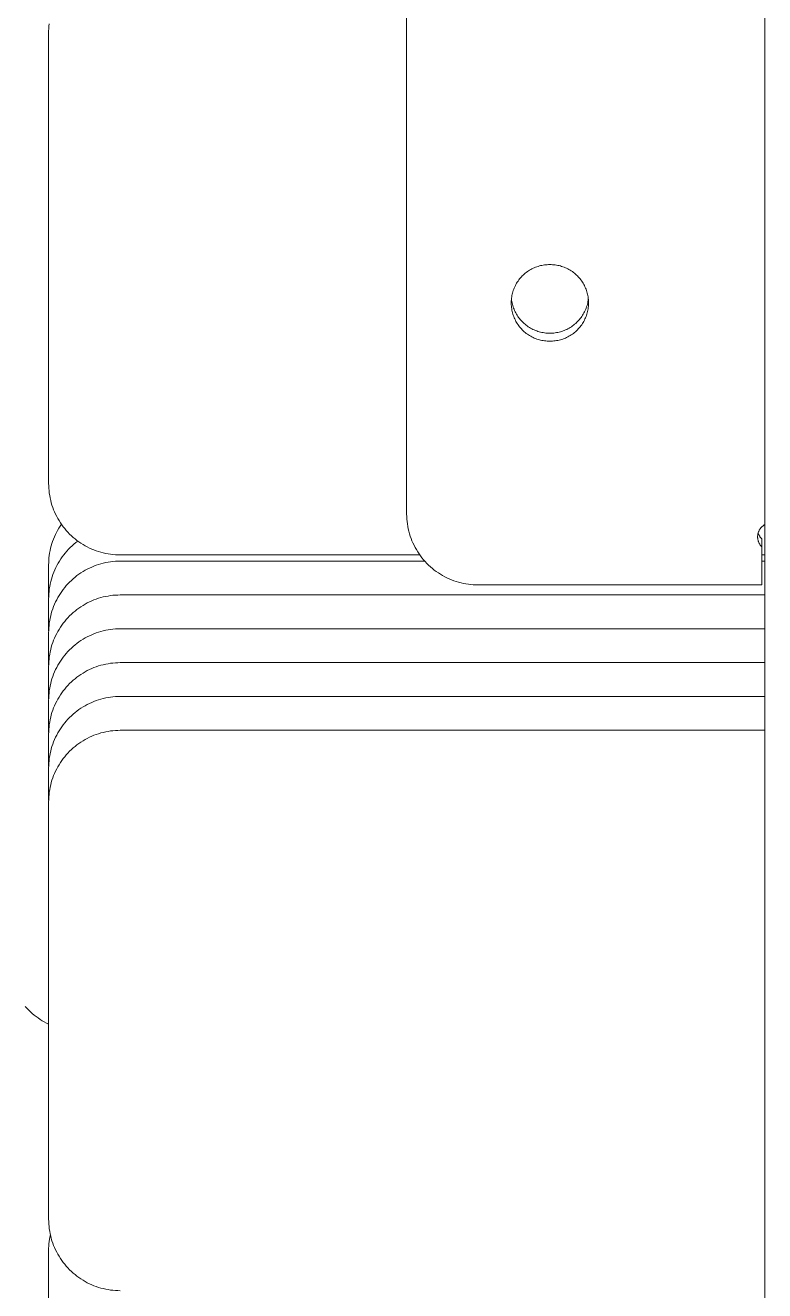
# Model space of a CAD drawing. Header units: millimetres. Extents: x -80 to 4518, y -398 to 2524.
# Drawn here: x 1097.2 to 1148.9, y 1779.2 to 1867.6 of the extents above; entities that cross this region are included whole.
import ezdxf

# ---------------------------------------------------------------- set-up
doc = ezdxf.new("R2010")
doc.units = ezdxf.units.MM
doc.layers.add('ZANO_R', color=7, linetype='Continuous', lineweight=0)

msp = doc.modelspace()

# ---------------------------------------------------------------- linework, layer by layer
at = {"layer": 'ZANO_R'}
for p, q in [((1123.858, 2259.003), (1123.858, 1833.456)), ((1148.858, 1733.855), (1148.858, 2259.003)), ((1098.861, 1867.381), (1098.87, 1867.551)), ((1098.87, 1867.551), (1098.884, 1867.721)), ((1098.858, 1867.21), (1098.861, 1867.381)), ((1098.858, 1863.325), (1098.858, 1867.21)), ((1098.858, 1835.596), (1098.858, 1863.325)), ((1132.773, 1850.668), (1132.859, 1850.703)), ((1132.859, 1850.703), (1132.946, 1850.735)), ((1132.946, 1850.735), (1133.034, 1850.765)), ((1133.034, 1850.765), (1133.123, 1850.791)), ((1133.123, 1850.791), (1133.213, 1850.814)), ((1133.213, 1850.814), (1133.304, 1850.834)), ((1133.304, 1850.834), (1133.395, 1850.85)), ((1133.395, 1850.85), (1133.487, 1850.864)), ((1133.487, 1850.864), (1133.58, 1850.874)), ((1133.58, 1850.874), (1133.672, 1850.881)), ((1133.672, 1850.881), (1133.765, 1850.885)), ((1133.765, 1850.885), (1133.858, 1850.886)), ((1133.858, 1850.886), (1133.951, 1850.885)), ((1133.951, 1850.885), (1134.044, 1850.881)), ((1134.044, 1850.881), (1134.136, 1850.874)), ((1134.136, 1850.874), (1134.229, 1850.864)), ((1134.229, 1850.864), (1134.32, 1850.85)), ((1134.32, 1850.85), (1134.412, 1850.834)), ((1134.412, 1850.834), (1134.502, 1850.814)), ((1134.502, 1850.814), (1134.592, 1850.791)), ((1134.592, 1850.791), (1134.682, 1850.765)), ((1134.682, 1850.765), (1134.77, 1850.735)), ((1134.77, 1850.735), (1134.857, 1850.703)), ((1134.857, 1850.703), (1134.943, 1850.668)), ((1131.637, 1849.739), (1131.691, 1849.815)), ((1131.691, 1849.815), (1131.748, 1849.888)), ((1131.748, 1849.888), (1131.808, 1849.96)), ((1131.808, 1849.96), (1131.87, 1850.029)), ((1131.87, 1850.029), (1131.934, 1850.096)), ((1131.934, 1850.096), (1132, 1850.161)), ((1132, 1850.161), (1132.069, 1850.223)), ((1132.069, 1850.223), (1132.14, 1850.283)), ((1132.14, 1850.283), (1132.213, 1850.341)), ((1132.213, 1850.341), (1132.288, 1850.395)), ((1132.288, 1850.395), (1132.365, 1850.448)), ((1132.365, 1850.448), (1132.443, 1850.497)), ((1132.443, 1850.497), (1132.523, 1850.544)), ((1132.523, 1850.544), (1132.605, 1850.588)), ((1132.605, 1850.588), (1132.688, 1850.629)), ((1132.688, 1850.629), (1132.773, 1850.668)), ((1134.943, 1850.668), (1135.027, 1850.629)), ((1135.027, 1850.629), (1135.111, 1850.588)), ((1135.111, 1850.588), (1135.192, 1850.544)), ((1135.192, 1850.544), (1135.273, 1850.497)), ((1135.273, 1850.497), (1135.351, 1850.448)), ((1135.351, 1850.448), (1135.428, 1850.395)), ((1135.428, 1850.395), (1135.503, 1850.341)), ((1135.503, 1850.341), (1135.576, 1850.283)), ((1135.576, 1850.283), (1135.647, 1850.223)), ((1135.647, 1850.223), (1135.715, 1850.161)), ((1135.715, 1850.161), (1135.782, 1850.096)), ((1135.782, 1850.096), (1135.846, 1850.029)), ((1135.846, 1850.029), (1135.908, 1849.96)), ((1135.908, 1849.96), (1135.968, 1849.888)), ((1135.968, 1849.888), (1136.025, 1849.815)), ((1136.025, 1849.815), (1136.079, 1849.739)), ((1131.248, 1848.901), (1131.274, 1848.99)), ((1131.274, 1848.99), (1131.302, 1849.079)), ((1131.302, 1849.079), (1131.334, 1849.166)), ((1131.334, 1849.166), (1131.368, 1849.252)), ((1131.368, 1849.252), (1131.406, 1849.337)), ((1131.406, 1849.337), (1131.447, 1849.421)), ((1131.447, 1849.421), (1131.49, 1849.503)), ((1131.49, 1849.503), (1131.536, 1849.583)), ((1131.536, 1849.583), (1131.585, 1849.662)), ((1131.585, 1849.662), (1131.637, 1849.739)), ((1136.079, 1849.739), (1136.131, 1849.662)), ((1136.131, 1849.662), (1136.18, 1849.583)), ((1136.18, 1849.583), (1136.226, 1849.503)), ((1136.226, 1849.503), (1136.269, 1849.421)), ((1136.269, 1849.421), (1136.31, 1849.337)), ((1136.31, 1849.337), (1136.347, 1849.252)), ((1136.347, 1849.252), (1136.382, 1849.166)), ((1136.382, 1849.166), (1136.414, 1849.079)), ((1136.414, 1849.079), (1136.442, 1848.99)), ((1136.442, 1848.99), (1136.468, 1848.901)), ((1131.158, 1848.259), (1131.162, 1848.351)), ((1131.158, 1848.166), (1131.158, 1848.259)), ((1131.162, 1848.073), (1131.158, 1848.166)), ((1131.162, 1848.351), (1131.168, 1848.444)), ((1131.168, 1847.98), (1131.162, 1848.073)), ((1131.168, 1848.444), (1131.178, 1848.537)), ((1131.173, 1848.49), (1131.184, 1848.397)), ((1131.178, 1848.537), (1131.191, 1848.629)), ((1131.184, 1848.397), (1131.2, 1848.304)), ((1131.191, 1848.629), (1131.207, 1848.72)), ((1131.2, 1848.304), (1131.218, 1848.212)), ((1131.207, 1848.72), (1131.226, 1848.811)), ((1131.218, 1848.212), (1131.239, 1848.121)), ((1131.226, 1848.811), (1131.248, 1848.901)), ((1131.239, 1848.121), (1131.264, 1848.03)), ((1136.452, 1848.03), (1136.476, 1848.121)), ((1136.468, 1848.901), (1136.49, 1848.811)), ((1136.476, 1848.121), (1136.498, 1848.212)), ((1136.49, 1848.811), (1136.509, 1848.72)), ((1136.498, 1848.212), (1136.516, 1848.304)), ((1136.509, 1848.72), (1136.525, 1848.629)), ((1136.516, 1848.304), (1136.531, 1848.397)), ((1136.525, 1848.629), (1136.538, 1848.537)), ((1136.531, 1848.397), (1136.543, 1848.49)), ((1136.538, 1848.537), (1136.548, 1848.444)), ((1136.548, 1848.444), (1136.554, 1848.351)), ((1136.554, 1848.073), (1136.548, 1847.98)), ((1136.554, 1848.351), (1136.558, 1848.259)), ((1136.558, 1848.166), (1136.554, 1848.073)), ((1136.558, 1848.259), (1136.558, 1848.166)), ((1131.178, 1847.888), (1131.168, 1847.98)), ((1131.191, 1847.796), (1131.178, 1847.888)), ((1131.207, 1847.704), (1131.191, 1847.796)), ((1131.226, 1847.614), (1131.207, 1847.704)), ((1131.248, 1847.523), (1131.226, 1847.614)), ((1131.274, 1847.434), (1131.248, 1847.523)), ((1131.264, 1848.03), (1131.292, 1847.94)), ((1131.302, 1847.346), (1131.274, 1847.434)), ((1131.292, 1847.94), (1131.323, 1847.852)), ((1131.334, 1847.258), (1131.302, 1847.346)), ((1131.323, 1847.852), (1131.357, 1847.764)), ((1131.368, 1847.172), (1131.334, 1847.258)), ((1131.357, 1847.764), (1131.394, 1847.678)), ((1131.406, 1847.087), (1131.368, 1847.172)), ((1131.394, 1847.678), (1131.434, 1847.593)), ((1131.434, 1847.593), (1131.477, 1847.51)), ((1131.477, 1847.51), (1131.523, 1847.428)), ((1131.523, 1847.428), (1131.572, 1847.348)), ((1131.572, 1847.348), (1131.623, 1847.269)), ((1131.623, 1847.269), (1131.677, 1847.192)), ((1131.677, 1847.192), (1131.734, 1847.118)), ((1135.982, 1847.118), (1136.038, 1847.192)), ((1136.038, 1847.192), (1136.093, 1847.269)), ((1136.093, 1847.269), (1136.144, 1847.348)), ((1136.144, 1847.348), (1136.193, 1847.428)), ((1136.193, 1847.428), (1136.239, 1847.51)), ((1136.239, 1847.51), (1136.282, 1847.593)), ((1136.282, 1847.593), (1136.322, 1847.678)), ((1136.347, 1847.172), (1136.31, 1847.087)), ((1136.322, 1847.678), (1136.359, 1847.764)), ((1136.382, 1847.258), (1136.347, 1847.172)), ((1136.359, 1847.764), (1136.393, 1847.852)), ((1136.414, 1847.346), (1136.382, 1847.258)), ((1136.393, 1847.852), (1136.424, 1847.94)), ((1136.442, 1847.434), (1136.414, 1847.346)), ((1136.424, 1847.94), (1136.452, 1848.03)), ((1136.468, 1847.523), (1136.442, 1847.434)), ((1136.49, 1847.614), (1136.468, 1847.523)), ((1136.509, 1847.704), (1136.49, 1847.614)), ((1136.525, 1847.796), (1136.509, 1847.704)), ((1136.538, 1847.888), (1136.525, 1847.796)), ((1136.548, 1847.98), (1136.538, 1847.888)), ((1131.447, 1847.004), (1131.406, 1847.087)), ((1131.49, 1846.922), (1131.447, 1847.004)), ((1131.536, 1846.841), (1131.49, 1846.922)), ((1131.585, 1846.762), (1131.536, 1846.841)), ((1131.637, 1846.685), (1131.585, 1846.762)), ((1131.691, 1846.61), (1131.637, 1846.685)), ((1131.748, 1846.536), (1131.691, 1846.61)), ((1131.734, 1847.118), (1131.794, 1847.045)), ((1131.808, 1846.465), (1131.748, 1846.536)), ((1131.794, 1847.045), (1131.856, 1846.975)), ((1131.87, 1846.396), (1131.808, 1846.465)), ((1131.856, 1846.975), (1131.92, 1846.906)), ((1131.934, 1846.329), (1131.87, 1846.396)), ((1131.92, 1846.906), (1131.987, 1846.84)), ((1132, 1846.264), (1131.934, 1846.329)), ((1131.987, 1846.84), (1132.056, 1846.776)), ((1132.056, 1846.776), (1132.127, 1846.715)), ((1132.127, 1846.715), (1132.2, 1846.656)), ((1132.2, 1846.656), (1132.275, 1846.6)), ((1132.275, 1846.6), (1132.352, 1846.547)), ((1132.352, 1846.547), (1132.431, 1846.496)), ((1132.431, 1846.496), (1132.512, 1846.448)), ((1132.512, 1846.448), (1132.594, 1846.403)), ((1132.594, 1846.403), (1132.678, 1846.361)), ((1132.678, 1846.361), (1132.763, 1846.321)), ((1132.763, 1846.321), (1132.85, 1846.285)), ((1132.85, 1846.285), (1132.938, 1846.252)), ((1134.778, 1846.252), (1134.866, 1846.285)), ((1134.866, 1846.285), (1134.953, 1846.321)), ((1134.953, 1846.321), (1135.038, 1846.361)), ((1135.038, 1846.361), (1135.122, 1846.403)), ((1135.122, 1846.403), (1135.204, 1846.448)), ((1135.204, 1846.448), (1135.285, 1846.496)), ((1135.285, 1846.496), (1135.364, 1846.547)), ((1135.364, 1846.547), (1135.441, 1846.6)), ((1135.441, 1846.6), (1135.516, 1846.656)), ((1135.516, 1846.656), (1135.589, 1846.715)), ((1135.589, 1846.715), (1135.66, 1846.776)), ((1135.66, 1846.776), (1135.729, 1846.84)), ((1135.782, 1846.329), (1135.715, 1846.264)), ((1135.729, 1846.84), (1135.796, 1846.906)), ((1135.846, 1846.396), (1135.782, 1846.329)), ((1135.796, 1846.906), (1135.86, 1846.975)), ((1135.908, 1846.465), (1135.846, 1846.396)), ((1135.86, 1846.975), (1135.922, 1847.045)), ((1135.968, 1846.536), (1135.908, 1846.465)), ((1135.922, 1847.045), (1135.982, 1847.118)), ((1136.025, 1846.61), (1135.968, 1846.536)), ((1136.079, 1846.685), (1136.025, 1846.61)), ((1136.131, 1846.762), (1136.079, 1846.685)), ((1136.18, 1846.841), (1136.131, 1846.762)), ((1136.226, 1846.922), (1136.18, 1846.841)), ((1136.269, 1847.004), (1136.226, 1846.922)), ((1136.31, 1847.087), (1136.269, 1847.004)), ((1132.069, 1846.201), (1132, 1846.264)), ((1132.14, 1846.141), (1132.069, 1846.201)), ((1132.213, 1846.084), (1132.14, 1846.141)), ((1132.288, 1846.029), (1132.213, 1846.084)), ((1132.365, 1845.977), (1132.288, 1846.029)), ((1132.443, 1845.927), (1132.365, 1845.977)), ((1132.523, 1845.88), (1132.443, 1845.927)), ((1132.605, 1845.836), (1132.523, 1845.88)), ((1132.688, 1845.795), (1132.605, 1845.836)), ((1132.773, 1845.757), (1132.688, 1845.795)), ((1132.859, 1845.721), (1132.773, 1845.757)), ((1132.946, 1845.689), (1132.859, 1845.721)), ((1132.938, 1846.252), (1133.026, 1846.221)), ((1133.034, 1845.66), (1132.946, 1845.689)), ((1133.026, 1846.221), (1133.116, 1846.194)), ((1133.123, 1845.634), (1133.034, 1845.66)), ((1133.116, 1846.194), (1133.207, 1846.17)), ((1133.213, 1845.611), (1133.123, 1845.634)), ((1133.207, 1846.17), (1133.299, 1846.15)), ((1133.304, 1845.591), (1133.213, 1845.611)), ((1133.299, 1846.15), (1133.391, 1846.132)), ((1133.395, 1845.574), (1133.304, 1845.591)), ((1133.391, 1846.132), (1133.484, 1846.118)), ((1133.487, 1845.561), (1133.395, 1845.574)), ((1133.484, 1846.118), (1133.577, 1846.107)), ((1133.58, 1845.55), (1133.487, 1845.561)), ((1133.577, 1846.107), (1133.67, 1846.099)), ((1133.672, 1845.543), (1133.58, 1845.55)), ((1133.67, 1846.099), (1133.764, 1846.095)), ((1133.765, 1845.539), (1133.672, 1845.543)), ((1133.764, 1846.095), (1133.858, 1846.093)), ((1133.858, 1845.538), (1133.765, 1845.539)), ((1133.858, 1846.093), (1133.952, 1846.095)), ((1133.951, 1845.539), (1133.858, 1845.538)), ((1134.044, 1845.543), (1133.951, 1845.539)), ((1133.952, 1846.095), (1134.046, 1846.099)), ((1134.136, 1845.55), (1134.044, 1845.543)), ((1134.046, 1846.099), (1134.139, 1846.107)), ((1134.229, 1845.561), (1134.136, 1845.55)), ((1134.139, 1846.107), (1134.232, 1846.118)), ((1134.32, 1845.574), (1134.229, 1845.561)), ((1134.232, 1846.118), (1134.325, 1846.132)), ((1134.412, 1845.591), (1134.32, 1845.574)), ((1134.325, 1846.132), (1134.417, 1846.15)), ((1134.502, 1845.611), (1134.412, 1845.591)), ((1134.417, 1846.15), (1134.509, 1846.17)), ((1134.592, 1845.634), (1134.502, 1845.611)), ((1134.509, 1846.17), (1134.6, 1846.194)), ((1134.682, 1845.66), (1134.592, 1845.634)), ((1134.6, 1846.194), (1134.69, 1846.221)), ((1134.77, 1845.689), (1134.682, 1845.66)), ((1134.69, 1846.221), (1134.778, 1846.252)), ((1134.857, 1845.721), (1134.77, 1845.689)), ((1134.943, 1845.757), (1134.857, 1845.721)), ((1135.027, 1845.795), (1134.943, 1845.757)), ((1135.111, 1845.836), (1135.027, 1845.795)), ((1135.192, 1845.88), (1135.111, 1845.836)), ((1135.273, 1845.927), (1135.192, 1845.88)), ((1135.351, 1845.977), (1135.273, 1845.927)), ((1135.428, 1846.029), (1135.351, 1845.977)), ((1135.503, 1846.084), (1135.428, 1846.029)), ((1135.576, 1846.141), (1135.503, 1846.084)), ((1135.647, 1846.201), (1135.576, 1846.141)), ((1135.715, 1846.264), (1135.647, 1846.201)), ((1098.861, 1835.426), (1098.858, 1835.596)), ((1098.87, 1835.255), (1098.861, 1835.426)), ((1098.884, 1835.085), (1098.87, 1835.255)), ((1098.905, 1834.915), (1098.884, 1835.085)), ((1098.931, 1834.747), (1098.905, 1834.915)), ((1098.963, 1834.579), (1098.931, 1834.747)), ((1099, 1834.412), (1098.963, 1834.579)), ((1099.043, 1834.247), (1099, 1834.412)), ((1099.092, 1834.084), (1099.043, 1834.247)), ((1099.147, 1833.922), (1099.092, 1834.084)), ((1099.207, 1833.762), (1099.147, 1833.922)), ((1099.272, 1833.604), (1099.207, 1833.762)), ((1099.343, 1833.449), (1099.272, 1833.604)), ((1099.419, 1833.296), (1099.343, 1833.449)), ((1099.5, 1833.146), (1099.419, 1833.296)), ((1099.586, 1832.998), (1099.5, 1833.146)), ((1123.858, 1833.456), (1123.862, 1833.283)), ((1123.862, 1833.283), (1123.872, 1833.109)), ((1123.872, 1833.109), (1123.888, 1832.936)), ((1099.33, 1832.018), (1099.404, 1832.169)), ((1099.404, 1832.169), (1099.483, 1832.318)), ((1099.483, 1832.318), (1099.567, 1832.464)), ((1099.567, 1832.464), (1099.656, 1832.607)), ((1099.677, 1832.854), (1099.586, 1832.998)), ((1099.656, 1832.607), (1099.749, 1832.747)), ((1099.773, 1832.713), (1099.677, 1832.854)), ((1099.874, 1832.575), (1099.773, 1832.713)), ((1099.979, 1832.441), (1099.874, 1832.575)), ((1100.089, 1832.31), (1099.979, 1832.441)), ((1100.204, 1832.183), (1100.089, 1832.31)), ((1100.322, 1832.061), (1100.204, 1832.183)), ((1123.888, 1832.936), (1123.91, 1832.764)), ((1123.91, 1832.764), (1123.938, 1832.593)), ((1123.938, 1832.593), (1123.972, 1832.422)), ((1123.972, 1832.422), (1124.012, 1832.253)), ((1124.012, 1832.253), (1124.057, 1832.086)), ((1148.396, 1832.108), (1148.405, 1832.141)), ((1148.405, 1832.141), (1148.415, 1832.174)), ((1148.415, 1832.111), (1148.405, 1832.142)), ((1148.415, 1832.174), (1148.426, 1832.206)), ((1148.426, 1832.206), (1148.439, 1832.238)), ((1148.439, 1832.238), (1148.452, 1832.269)), ((1148.452, 1832.269), (1148.467, 1832.3)), ((1148.467, 1832.3), (1148.482, 1832.331)), ((1148.482, 1832.331), (1148.499, 1832.361)), ((1148.499, 1832.361), (1148.517, 1832.39)), ((1148.517, 1832.39), (1148.535, 1832.418)), ((1148.535, 1832.418), (1148.555, 1832.446)), ((1148.555, 1832.446), (1148.576, 1832.474)), ((1148.576, 1832.474), (1148.597, 1832.5)), ((1148.597, 1832.5), (1148.62, 1832.526)), ((1148.62, 1832.526), (1148.643, 1832.551)), ((1148.643, 1832.551), (1148.667, 1832.575)), ((1148.667, 1832.575), (1148.692, 1832.598)), ((1148.692, 1832.598), (1148.718, 1832.621)), ((1148.718, 1832.621), (1148.745, 1832.642)), ((1148.745, 1832.642), (1148.772, 1832.663)), ((1148.772, 1832.663), (1148.8, 1832.682)), ((1148.8, 1832.682), (1148.829, 1832.701)), ((1148.829, 1832.701), (1148.858, 1832.718)), ((1099.038, 1831.228), (1099.086, 1831.39)), ((1099.086, 1831.39), (1099.139, 1831.55)), ((1099.139, 1831.55), (1099.197, 1831.708)), ((1099.197, 1831.708), (1099.261, 1831.864)), ((1099.261, 1831.864), (1099.33, 1832.018)), ((1100.445, 1831.942), (1100.322, 1832.061)), ((1100.572, 1831.828), (1100.445, 1831.942)), ((1100.498, 1831.235), (1100.628, 1831.349)), ((1100.703, 1831.718), (1100.572, 1831.828)), ((1100.628, 1831.349), (1100.763, 1831.459)), ((1100.837, 1831.612), (1100.703, 1831.718)), ((1100.763, 1831.459), (1100.901, 1831.564)), ((1100.975, 1831.511), (1100.837, 1831.612)), ((1101.116, 1831.415), (1100.975, 1831.511)), ((1101.26, 1831.324), (1101.116, 1831.415)), ((1101.407, 1831.238), (1101.26, 1831.324)), ((1101.558, 1831.157), (1101.407, 1831.238)), ((1124.057, 1832.086), (1124.109, 1831.92)), ((1124.109, 1831.92), (1124.166, 1831.756)), ((1124.166, 1831.756), (1124.229, 1831.594)), ((1124.229, 1831.594), (1124.298, 1831.435)), ((1124.298, 1831.435), (1124.372, 1831.278)), ((1124.372, 1831.278), (1124.452, 1831.123)), ((1148.365, 1831.872), (1148.366, 1831.906)), ((1148.366, 1831.837), (1148.365, 1831.872)), ((1148.366, 1831.906), (1148.368, 1831.94)), ((1148.367, 1831.803), (1148.366, 1831.837)), ((1148.37, 1831.769), (1148.367, 1831.803)), ((1148.368, 1831.94), (1148.371, 1831.974)), ((1148.374, 1831.735), (1148.37, 1831.769)), ((1148.371, 1831.974), (1148.376, 1832.008)), ((1148.379, 1831.702), (1148.374, 1831.735)), ((1148.376, 1832.008), (1148.381, 1832.042)), ((1148.385, 1831.668), (1148.379, 1831.702)), ((1148.381, 1832.042), (1148.388, 1832.075)), ((1148.393, 1831.635), (1148.385, 1831.668)), ((1148.388, 1832.075), (1148.396, 1832.108)), ((1148.401, 1831.601), (1148.393, 1831.635)), ((1148.411, 1831.569), (1148.401, 1831.601)), ((1148.422, 1831.536), (1148.411, 1831.569)), ((1148.426, 1832.079), (1148.415, 1832.111)), ((1148.434, 1831.504), (1148.422, 1831.536)), ((1148.438, 1832.048), (1148.426, 1832.079)), ((1148.447, 1831.473), (1148.434, 1831.504)), ((1148.451, 1832.018), (1148.438, 1832.048)), ((1148.461, 1831.442), (1148.447, 1831.473)), ((1148.465, 1831.988), (1148.451, 1832.018)), ((1148.476, 1831.411), (1148.461, 1831.442)), ((1148.48, 1831.958), (1148.465, 1831.988)), ((1148.492, 1831.381), (1148.476, 1831.411)), ((1148.496, 1831.929), (1148.48, 1831.958)), ((1148.51, 1831.352), (1148.492, 1831.381)), ((1148.513, 1831.901), (1148.496, 1831.929)), ((1148.528, 1831.323), (1148.51, 1831.352)), ((1148.531, 1831.873), (1148.513, 1831.901)), ((1148.547, 1831.294), (1148.528, 1831.323)), ((1148.55, 1831.845), (1148.531, 1831.873)), ((1148.568, 1831.267), (1148.547, 1831.294)), ((1148.57, 1831.819), (1148.55, 1831.845)), ((1148.589, 1831.24), (1148.568, 1831.267)), ((1148.591, 1831.793), (1148.57, 1831.819)), ((1148.611, 1831.214), (1148.589, 1831.24)), ((1148.612, 1831.768), (1148.591, 1831.793)), ((1148.635, 1831.743), (1148.612, 1831.768)), ((1148.658, 1831.719), (1148.635, 1831.743)), ((1148.658, 1831.164), (1148.658, 1831.719)), ((1098.869, 1830.234), (1098.883, 1830.402)), ((1098.883, 1830.402), (1098.903, 1830.569)), ((1098.903, 1830.569), (1098.929, 1830.735)), ((1098.929, 1830.735), (1098.96, 1830.901)), ((1098.96, 1830.901), (1098.996, 1831.065)), ((1098.996, 1831.065), (1099.038, 1831.228)), ((1099.705, 1830.317), (1099.804, 1830.459)), ((1099.804, 1830.459), (1099.908, 1830.598)), ((1099.908, 1830.598), (1100.017, 1830.734)), ((1100.017, 1830.734), (1100.131, 1830.865)), ((1100.131, 1830.865), (1100.249, 1830.993)), ((1100.249, 1830.993), (1100.371, 1831.116)), ((1100.371, 1831.116), (1100.498, 1831.235)), ((1101.711, 1831.081), (1101.558, 1831.157)), ((1101.866, 1831.01), (1101.711, 1831.081)), ((1102.024, 1830.945), (1101.866, 1831.01)), ((1102.184, 1830.885), (1102.024, 1830.945)), ((1102.345, 1830.831), (1102.184, 1830.885)), ((1102.509, 1830.782), (1102.345, 1830.831)), ((1102.674, 1830.738), (1102.509, 1830.782)), ((1102.841, 1830.701), (1102.674, 1830.738)), ((1103.008, 1830.669), (1102.841, 1830.701)), ((1103.177, 1830.643), (1103.008, 1830.669)), ((1103.347, 1830.622), (1103.177, 1830.643)), ((1103.517, 1830.608), (1103.347, 1830.622)), ((1103.687, 1830.599), (1103.517, 1830.608)), ((1103.858, 1830.596), (1103.687, 1830.599)), ((1124.776, 1830.596), (1103.858, 1830.596)), ((1124.452, 1831.123), (1124.537, 1830.972)), ((1124.537, 1830.972), (1124.627, 1830.823)), ((1124.627, 1830.823), (1124.722, 1830.678)), ((1124.722, 1830.678), (1124.822, 1830.536)), ((1124.822, 1830.536), (1124.928, 1830.398)), ((1124.928, 1830.398), (1125.038, 1830.264)), ((1148.634, 1831.189), (1148.611, 1831.214)), ((1148.658, 1831.164), (1148.634, 1831.189)), ((1148.658, 1828.505), (1148.658, 1831.164)), ((1148.858, 1830.596), (1148.658, 1830.596)), ((1098.858, 1829.897), (1098.861, 1830.065)), ((1098.858, 1828.715), (1098.858, 1829.897)), ((1098.861, 1830.065), (1098.869, 1830.234)), ((1099.219, 1829.397), (1099.286, 1829.557)), ((1099.286, 1829.557), (1099.359, 1829.715)), ((1099.359, 1829.715), (1099.438, 1829.869)), ((1099.438, 1829.869), (1099.522, 1830.022)), ((1099.522, 1830.022), (1099.611, 1830.171)), ((1099.611, 1830.171), (1099.705, 1830.317)), ((1101.26, 1829.44), (1101.407, 1829.526)), ((1101.407, 1829.526), (1101.558, 1829.607)), ((1101.558, 1829.607), (1101.711, 1829.683)), ((1101.711, 1829.683), (1101.866, 1829.754)), ((1101.866, 1829.754), (1102.024, 1829.819)), ((1102.024, 1829.819), (1102.184, 1829.879)), ((1102.184, 1829.879), (1102.345, 1829.933)), ((1102.345, 1829.933), (1102.509, 1829.982)), ((1102.509, 1829.982), (1102.674, 1830.025)), ((1102.674, 1830.025), (1102.841, 1830.063)), ((1102.841, 1830.063), (1103.008, 1830.095)), ((1103.008, 1830.095), (1103.177, 1830.121)), ((1103.177, 1830.121), (1103.347, 1830.141)), ((1103.347, 1830.141), (1103.517, 1830.156)), ((1103.517, 1830.156), (1103.687, 1830.165)), ((1103.687, 1830.165), (1103.858, 1830.168)), ((1103.858, 1830.168), (1125.12, 1830.168)), ((1125.038, 1830.264), (1125.152, 1830.133)), ((1125.152, 1830.133), (1125.271, 1830.007)), ((1125.271, 1830.007), (1125.395, 1829.884)), ((1125.395, 1829.884), (1125.522, 1829.767)), ((1125.522, 1829.767), (1125.654, 1829.653)), ((1125.654, 1829.653), (1125.789, 1829.545)), ((1125.789, 1829.545), (1125.929, 1829.441)), ((1148.658, 1830.168), (1148.858, 1830.168)), ((1098.858, 1827.65), (1098.858, 1828.715)), ((1098.966, 1828.567), (1099.005, 1828.736)), ((1099.005, 1828.736), (1099.05, 1828.904)), ((1099.05, 1828.904), (1099.1, 1829.07)), ((1099.1, 1829.07), (1099.157, 1829.235)), ((1099.157, 1829.235), (1099.219, 1829.397)), ((1100.204, 1828.58), (1100.322, 1828.703)), ((1100.322, 1828.703), (1100.445, 1828.822)), ((1100.445, 1828.822), (1100.572, 1828.936)), ((1100.572, 1828.936), (1100.703, 1829.046)), ((1100.703, 1829.046), (1100.837, 1829.152)), ((1100.837, 1829.152), (1100.975, 1829.252)), ((1100.975, 1829.252), (1101.116, 1829.348)), ((1101.116, 1829.348), (1101.26, 1829.44)), ((1125.929, 1829.441), (1126.071, 1829.342)), ((1126.071, 1829.342), (1126.218, 1829.248)), ((1126.218, 1829.248), (1126.367, 1829.159)), ((1126.367, 1829.159), (1126.519, 1829.076)), ((1126.519, 1829.076), (1126.674, 1828.998)), ((1126.674, 1828.998), (1126.832, 1828.925)), ((1126.832, 1828.925), (1126.992, 1828.858)), ((1126.992, 1828.858), (1127.155, 1828.797)), ((1127.155, 1828.797), (1127.319, 1828.741)), ((1127.319, 1828.741), (1127.485, 1828.691)), ((1127.485, 1828.691), (1127.653, 1828.647)), ((1127.653, 1828.647), (1127.823, 1828.608)), ((1127.823, 1828.608), (1127.994, 1828.576)), ((1098.858, 1827.532), (1098.861, 1827.706)), ((1098.861, 1827.706), (1098.87, 1827.879)), ((1098.87, 1827.879), (1098.885, 1828.053)), ((1098.885, 1828.053), (1098.906, 1828.225)), ((1098.906, 1828.225), (1098.933, 1828.397)), ((1098.933, 1828.397), (1098.966, 1828.567)), ((1099.5, 1827.618), (1099.586, 1827.766)), ((1099.586, 1827.766), (1099.677, 1827.91)), ((1099.677, 1827.91), (1099.773, 1828.051)), ((1099.773, 1828.051), (1099.874, 1828.189)), ((1099.874, 1828.189), (1099.979, 1828.323)), ((1099.979, 1828.323), (1100.089, 1828.454)), ((1100.089, 1828.454), (1100.204, 1828.58)), ((1102.841, 1827.698), (1103.008, 1827.73)), ((1103.008, 1827.73), (1103.177, 1827.756)), ((1103.177, 1827.756), (1103.347, 1827.777)), ((1103.347, 1827.777), (1103.517, 1827.791)), ((1103.517, 1827.791), (1103.687, 1827.8)), ((1103.687, 1827.8), (1103.858, 1827.803)), ((1103.858, 1827.803), (1148.858, 1827.803)), ((1127.994, 1828.576), (1128.165, 1828.55)), ((1128.165, 1828.55), (1128.338, 1828.529)), ((1128.338, 1828.529), (1128.511, 1828.515)), ((1128.511, 1828.515), (1128.684, 1828.507)), ((1128.684, 1828.507), (1128.858, 1828.505)), ((1128.858, 1828.505), (1148.658, 1828.505)), ((1098.858, 1826.35), (1098.858, 1827.532)), ((1099.092, 1826.68), (1099.147, 1826.842)), ((1099.147, 1826.842), (1099.207, 1827.002)), ((1099.207, 1827.002), (1099.272, 1827.16)), ((1099.272, 1827.16), (1099.343, 1827.315)), ((1099.343, 1827.315), (1099.419, 1827.468)), ((1099.419, 1827.468), (1099.5, 1827.618)), ((1100.837, 1826.787), (1100.975, 1826.888)), ((1100.975, 1826.888), (1101.116, 1826.984)), ((1101.116, 1826.984), (1101.26, 1827.075)), ((1101.26, 1827.075), (1101.407, 1827.161)), ((1101.407, 1827.161), (1101.558, 1827.242)), ((1101.558, 1827.242), (1101.711, 1827.318)), ((1101.711, 1827.318), (1101.866, 1827.389)), ((1101.866, 1827.389), (1102.024, 1827.454)), ((1102.024, 1827.454), (1102.184, 1827.514)), ((1102.184, 1827.514), (1102.345, 1827.569)), ((1102.345, 1827.569), (1102.509, 1827.617)), ((1102.509, 1827.617), (1102.674, 1827.661)), ((1102.674, 1827.661), (1102.841, 1827.698)), ((1098.858, 1825.286), (1098.858, 1826.35)), ((1098.905, 1825.848), (1098.931, 1826.017)), ((1098.931, 1826.017), (1098.963, 1826.185)), ((1098.963, 1826.185), (1099, 1826.351)), ((1099, 1826.351), (1099.043, 1826.517)), ((1099.043, 1826.517), (1099.092, 1826.68)), ((1099.874, 1825.824), (1099.979, 1825.958)), ((1099.979, 1825.958), (1100.089, 1826.089)), ((1100.089, 1826.089), (1100.204, 1826.216)), ((1100.204, 1826.216), (1100.322, 1826.338)), ((1100.322, 1826.338), (1100.445, 1826.457)), ((1100.445, 1826.457), (1100.572, 1826.571)), ((1100.572, 1826.571), (1100.703, 1826.681)), ((1100.703, 1826.681), (1100.837, 1826.787)), ((1098.858, 1825.168), (1098.861, 1825.338)), ((1098.858, 1823.985), (1098.858, 1825.168)), ((1098.861, 1825.338), (1098.87, 1825.509)), ((1098.87, 1825.509), (1098.884, 1825.679)), ((1098.884, 1825.679), (1098.905, 1825.848)), ((1099.343, 1824.95), (1099.419, 1825.103)), ((1099.419, 1825.103), (1099.5, 1825.253)), ((1099.5, 1825.253), (1099.586, 1825.401)), ((1099.586, 1825.401), (1099.677, 1825.545)), ((1099.677, 1825.545), (1099.773, 1825.686)), ((1099.773, 1825.686), (1099.874, 1825.824)), ((1101.866, 1825.024), (1102.024, 1825.09)), ((1102.024, 1825.09), (1102.184, 1825.149)), ((1102.184, 1825.149), (1102.345, 1825.204)), ((1102.345, 1825.204), (1102.509, 1825.253)), ((1102.509, 1825.253), (1102.674, 1825.296)), ((1102.674, 1825.296), (1102.841, 1825.334)), ((1102.841, 1825.334), (1103.008, 1825.365)), ((1103.008, 1825.365), (1103.177, 1825.392)), ((1103.177, 1825.392), (1103.347, 1825.412)), ((1103.347, 1825.412), (1103.517, 1825.426)), ((1103.517, 1825.426), (1103.687, 1825.435)), ((1103.687, 1825.435), (1103.858, 1825.438)), ((1103.858, 1825.438), (1148.858, 1825.438)), ((1099.043, 1824.152), (1099.092, 1824.315)), ((1099.092, 1824.315), (1099.147, 1824.477)), ((1099.147, 1824.477), (1099.207, 1824.637)), ((1099.207, 1824.637), (1099.272, 1824.795)), ((1099.272, 1824.795), (1099.343, 1824.95)), ((1100.445, 1824.092), (1100.572, 1824.207)), ((1100.572, 1824.207), (1100.703, 1824.317)), ((1100.703, 1824.317), (1100.837, 1824.422)), ((1100.837, 1824.422), (1100.975, 1824.523)), ((1100.975, 1824.523), (1101.116, 1824.619)), ((1101.116, 1824.619), (1101.26, 1824.71)), ((1101.26, 1824.71), (1101.407, 1824.796)), ((1101.407, 1824.796), (1101.558, 1824.878)), ((1101.558, 1824.878), (1101.711, 1824.953)), ((1101.711, 1824.953), (1101.866, 1825.024)), ((1098.858, 1822.921), (1098.858, 1823.985)), ((1098.87, 1823.144), (1098.884, 1823.314)), ((1098.884, 1823.314), (1098.905, 1823.484)), ((1098.905, 1823.484), (1098.931, 1823.652)), ((1098.931, 1823.652), (1098.963, 1823.82)), ((1098.963, 1823.82), (1099, 1823.987)), ((1099, 1823.987), (1099.043, 1824.152)), ((1099.677, 1823.18), (1099.773, 1823.322)), ((1099.773, 1823.322), (1099.874, 1823.459)), ((1099.874, 1823.459), (1099.979, 1823.594)), ((1099.979, 1823.594), (1100.089, 1823.724)), ((1100.089, 1823.724), (1100.204, 1823.851)), ((1100.204, 1823.851), (1100.322, 1823.974)), ((1100.322, 1823.974), (1100.445, 1824.092)), ((1098.858, 1822.803), (1098.861, 1822.974)), ((1098.858, 1821.62), (1098.858, 1822.803)), ((1098.861, 1822.974), (1098.87, 1823.144)), ((1099.207, 1822.272), (1099.272, 1822.43)), ((1099.272, 1822.43), (1099.343, 1822.586)), ((1099.343, 1822.586), (1099.419, 1822.738)), ((1099.419, 1822.738), (1099.5, 1822.889)), ((1099.5, 1822.889), (1099.586, 1823.036)), ((1099.586, 1823.036), (1099.677, 1823.18)), ((1101.26, 1822.345), (1101.407, 1822.432)), ((1101.407, 1822.432), (1101.558, 1822.513)), ((1101.558, 1822.513), (1101.711, 1822.589)), ((1101.711, 1822.589), (1101.866, 1822.659)), ((1101.866, 1822.659), (1102.024, 1822.725)), ((1102.024, 1822.725), (1102.184, 1822.785)), ((1102.184, 1822.785), (1102.345, 1822.839)), ((1102.345, 1822.839), (1102.509, 1822.888)), ((1102.509, 1822.888), (1102.674, 1822.931)), ((1102.674, 1822.931), (1102.841, 1822.969)), ((1102.841, 1822.969), (1103.008, 1823.001)), ((1103.008, 1823.001), (1103.177, 1823.027)), ((1103.177, 1823.027), (1103.347, 1823.047)), ((1103.347, 1823.047), (1103.517, 1823.062)), ((1103.517, 1823.062), (1103.687, 1823.07)), ((1103.687, 1823.07), (1103.858, 1823.073)), ((1103.858, 1823.073), (1148.858, 1823.073)), ((1098.858, 1820.556), (1098.858, 1821.62)), ((1098.963, 1821.455), (1099, 1821.622)), ((1099, 1821.622), (1099.043, 1821.787)), ((1099.043, 1821.787), (1099.092, 1821.951)), ((1099.092, 1821.951), (1099.147, 1822.113)), ((1099.147, 1822.113), (1099.207, 1822.272)), ((1100.204, 1821.486), (1100.322, 1821.609)), ((1100.322, 1821.609), (1100.445, 1821.728)), ((1100.445, 1821.728), (1100.572, 1821.842)), ((1100.572, 1821.842), (1100.703, 1821.952)), ((1100.703, 1821.952), (1100.837, 1822.057)), ((1100.837, 1822.057), (1100.975, 1822.158)), ((1100.975, 1822.158), (1101.116, 1822.254)), ((1101.116, 1822.254), (1101.26, 1822.345)), ((1098.861, 1820.609), (1098.87, 1820.779)), ((1098.87, 1820.779), (1098.884, 1820.949)), ((1098.884, 1820.949), (1098.905, 1821.119)), ((1098.905, 1821.119), (1098.931, 1821.288)), ((1098.931, 1821.288), (1098.963, 1821.455)), ((1099.5, 1820.524), (1099.586, 1820.671)), ((1099.586, 1820.671), (1099.677, 1820.816)), ((1099.677, 1820.816), (1099.773, 1820.957)), ((1099.773, 1820.957), (1099.874, 1821.095)), ((1099.874, 1821.095), (1099.979, 1821.229)), ((1099.979, 1821.229), (1100.089, 1821.359)), ((1100.089, 1821.359), (1100.204, 1821.486)), ((1102.841, 1820.604), (1103.008, 1820.636)), ((1103.008, 1820.636), (1103.177, 1820.662)), ((1103.177, 1820.662), (1103.347, 1820.682)), ((1103.347, 1820.682), (1103.517, 1820.697)), ((1103.517, 1820.697), (1103.687, 1820.706)), ((1103.687, 1820.706), (1103.858, 1820.709)), ((1103.858, 1820.709), (1148.858, 1820.709)), ((1098.858, 1820.438), (1098.861, 1820.609)), ((1098.858, 1819.256), (1098.858, 1820.438)), ((1099.092, 1819.586), (1099.147, 1819.748)), ((1099.147, 1819.748), (1099.207, 1819.908)), ((1099.207, 1819.908), (1099.272, 1820.065)), ((1099.272, 1820.065), (1099.343, 1820.221)), ((1099.343, 1820.221), (1099.419, 1820.374)), ((1099.419, 1820.374), (1099.5, 1820.524)), ((1100.837, 1819.693), (1100.975, 1819.793)), ((1100.975, 1819.793), (1101.116, 1819.89)), ((1101.116, 1819.89), (1101.26, 1819.981)), ((1101.26, 1819.981), (1101.407, 1820.067)), ((1101.407, 1820.067), (1101.558, 1820.148)), ((1101.558, 1820.148), (1101.711, 1820.224)), ((1101.711, 1820.224), (1101.866, 1820.295)), ((1101.866, 1820.295), (1102.024, 1820.36)), ((1102.024, 1820.36), (1102.184, 1820.42)), ((1102.184, 1820.42), (1102.345, 1820.474)), ((1102.345, 1820.474), (1102.509, 1820.523)), ((1102.509, 1820.523), (1102.674, 1820.566)), ((1102.674, 1820.566), (1102.841, 1820.604)), ((1098.858, 1818.192), (1098.858, 1819.256)), ((1098.905, 1818.754), (1098.931, 1818.923)), ((1098.931, 1818.923), (1098.963, 1819.091)), ((1098.963, 1819.091), (1099, 1819.257)), ((1099, 1819.257), (1099.043, 1819.422)), ((1099.043, 1819.422), (1099.092, 1819.586)), ((1099.874, 1818.73), (1099.979, 1818.864)), ((1099.979, 1818.864), (1100.089, 1818.995)), ((1100.089, 1818.995), (1100.204, 1819.121)), ((1100.204, 1819.121), (1100.322, 1819.244)), ((1100.322, 1819.244), (1100.445, 1819.363)), ((1100.445, 1819.363), (1100.572, 1819.477)), ((1100.572, 1819.477), (1100.703, 1819.587)), ((1100.703, 1819.587), (1100.837, 1819.693)), ((1098.858, 1818.073), (1098.861, 1818.244)), ((1098.858, 1816.891), (1098.858, 1818.073)), ((1098.861, 1818.244), (1098.87, 1818.415)), ((1098.87, 1818.415), (1098.884, 1818.585)), ((1098.884, 1818.585), (1098.905, 1818.754)), ((1099.343, 1817.856), (1099.419, 1818.009)), ((1099.419, 1818.009), (1099.5, 1818.159)), ((1099.5, 1818.159), (1099.586, 1818.307)), ((1099.586, 1818.307), (1099.677, 1818.451)), ((1099.677, 1818.451), (1099.773, 1818.592)), ((1099.773, 1818.592), (1099.874, 1818.73)), ((1101.866, 1817.93), (1102.024, 1817.995)), ((1102.024, 1817.995), (1102.184, 1818.055)), ((1102.184, 1818.055), (1102.345, 1818.11)), ((1102.345, 1818.11), (1102.509, 1818.158)), ((1102.509, 1818.158), (1102.674, 1818.202)), ((1102.674, 1818.202), (1102.841, 1818.239)), ((1102.841, 1818.239), (1103.008, 1818.271)), ((1103.008, 1818.271), (1103.177, 1818.297)), ((1103.177, 1818.297), (1103.347, 1818.318)), ((1103.347, 1818.318), (1103.517, 1818.332)), ((1103.517, 1818.332), (1103.687, 1818.341)), ((1103.687, 1818.341), (1103.858, 1818.344)), ((1103.858, 1818.344), (1148.858, 1818.344)), ((1099.043, 1817.058), (1099.092, 1817.221)), ((1099.092, 1817.221), (1099.147, 1817.383)), ((1099.147, 1817.383), (1099.207, 1817.543)), ((1099.207, 1817.543), (1099.272, 1817.701)), ((1099.272, 1817.701), (1099.343, 1817.856)), ((1100.445, 1816.998), (1100.572, 1817.112)), ((1100.572, 1817.112), (1100.703, 1817.222)), ((1100.703, 1817.222), (1100.837, 1817.328)), ((1100.837, 1817.328), (1100.975, 1817.429)), ((1100.975, 1817.429), (1101.116, 1817.525)), ((1101.116, 1817.525), (1101.26, 1817.616)), ((1101.26, 1817.616), (1101.407, 1817.702)), ((1101.407, 1817.702), (1101.558, 1817.783)), ((1101.558, 1817.783), (1101.711, 1817.859)), ((1101.711, 1817.859), (1101.866, 1817.93)), ((1098.858, 1815.827), (1098.858, 1816.891)), ((1098.87, 1816.05), (1098.884, 1816.22)), ((1098.884, 1816.22), (1098.905, 1816.389)), ((1098.905, 1816.389), (1098.931, 1816.558)), ((1098.931, 1816.558), (1098.963, 1816.726)), ((1098.963, 1816.726), (1099, 1816.892)), ((1099, 1816.892), (1099.043, 1817.058)), ((1099.677, 1816.086), (1099.773, 1816.227)), ((1099.773, 1816.227), (1099.874, 1816.365)), ((1099.874, 1816.365), (1099.979, 1816.499)), ((1099.979, 1816.499), (1100.089, 1816.63)), ((1100.089, 1816.63), (1100.204, 1816.757)), ((1100.204, 1816.757), (1100.322, 1816.879)), ((1100.322, 1816.879), (1100.445, 1816.998)), ((1098.858, 1815.709), (1098.861, 1815.879)), ((1098.858, 1814.526), (1098.858, 1815.709)), ((1098.861, 1815.879), (1098.87, 1816.05)), ((1099.207, 1815.178), (1099.272, 1815.336)), ((1099.272, 1815.336), (1099.343, 1815.491)), ((1099.343, 1815.491), (1099.419, 1815.644)), ((1099.419, 1815.644), (1099.5, 1815.794)), ((1099.5, 1815.794), (1099.586, 1815.942)), ((1099.586, 1815.942), (1099.677, 1816.086)), ((1098.858, 1813.462), (1098.858, 1814.526)), ((1098.963, 1814.361), (1099, 1814.528)), ((1099, 1814.528), (1099.043, 1814.693)), ((1099.043, 1814.693), (1099.092, 1814.856)), ((1099.092, 1814.856), (1099.147, 1815.018)), ((1099.147, 1815.018), (1099.207, 1815.178)), ((1098.861, 1813.515), (1098.87, 1813.685)), ((1098.87, 1813.685), (1098.884, 1813.855)), ((1098.884, 1813.855), (1098.905, 1814.025)), ((1098.905, 1814.025), (1098.931, 1814.193)), ((1098.931, 1814.193), (1098.963, 1814.361)), ((1098.858, 1813.344), (1098.861, 1813.515)), ((1098.858, 1812.162), (1098.858, 1813.344)), ((1098.858, 1784.187), (1098.858, 1812.162)), ((1097.23, 1799.045), (1097.345, 1798.918)), ((1097.345, 1798.918), (1097.464, 1798.795)), ((1097.464, 1798.795), (1097.587, 1798.675)), ((1097.587, 1798.675), (1097.715, 1798.56)), ((1097.715, 1798.56), (1097.846, 1798.45)), ((1097.846, 1798.45), (1097.98, 1798.344)), ((1097.98, 1798.344), (1098.119, 1798.243)), ((1098.119, 1798.243), (1098.261, 1798.146)), ((1098.261, 1798.146), (1098.405, 1798.055)), ((1098.405, 1798.055), (1098.553, 1797.968)), ((1098.553, 1797.968), (1098.704, 1797.887)), ((1098.704, 1797.887), (1098.858, 1797.811)), ((1098.861, 1784.016), (1098.858, 1784.187)), ((1098.87, 1783.845), (1098.861, 1784.016)), ((1098.884, 1783.675), (1098.87, 1783.845)), ((1098.905, 1783.506), (1098.884, 1783.675)), ((1098.931, 1783.337), (1098.905, 1783.506)), ((1098.88, 1782.464), (1098.898, 1782.621)), ((1098.898, 1782.621), (1098.92, 1782.777)), ((1098.92, 1782.777), (1098.948, 1782.933)), ((1098.963, 1783.169), (1098.931, 1783.337)), ((1098.948, 1782.933), (1098.98, 1783.088)), ((1099, 1783.003), (1098.963, 1783.169)), ((1099.043, 1782.838), (1099, 1783.003)), ((1099.092, 1782.674), (1099.043, 1782.838)), ((1099.147, 1782.512), (1099.092, 1782.674)), ((1098.858, 1781.99), (1098.86, 1782.148)), ((1098.858, 1754.238), (1098.858, 1781.99)), ((1098.86, 1782.148), (1098.868, 1782.306)), ((1098.868, 1782.306), (1098.88, 1782.464)), ((1099.207, 1782.352), (1099.147, 1782.512)), ((1099.272, 1782.194), (1099.207, 1782.352)), ((1099.343, 1782.039), (1099.272, 1782.194)), ((1099.419, 1781.886), (1099.343, 1782.039)), ((1099.5, 1781.736), (1099.419, 1781.886)), ((1099.586, 1781.589), (1099.5, 1781.736)), ((1099.677, 1781.444), (1099.586, 1781.589)), ((1099.773, 1781.303), (1099.677, 1781.444)), ((1099.874, 1781.165), (1099.773, 1781.303)), ((1099.979, 1781.031), (1099.874, 1781.165)), ((1100.089, 1780.9), (1099.979, 1781.031)), ((1100.204, 1780.774), (1100.089, 1780.9)), ((1100.322, 1780.651), (1100.204, 1780.774)), ((1100.445, 1780.532), (1100.322, 1780.651)), ((1100.572, 1780.418), (1100.445, 1780.532)), ((1100.703, 1780.308), (1100.572, 1780.418)), ((1100.837, 1780.202), (1100.703, 1780.308)), ((1100.975, 1780.102), (1100.837, 1780.202)), ((1101.116, 1780.006), (1100.975, 1780.102)), ((1101.26, 1779.914), (1101.116, 1780.006)), ((1101.407, 1779.828), (1101.26, 1779.914)), ((1101.558, 1779.747), (1101.407, 1779.828)), ((1101.711, 1779.671), (1101.558, 1779.747)), ((1101.866, 1779.6), (1101.711, 1779.671)), ((1102.024, 1779.535), (1101.866, 1779.6)), ((1102.184, 1779.475), (1102.024, 1779.535)), ((1102.345, 1779.421), (1102.184, 1779.475)), ((1102.509, 1779.372), (1102.345, 1779.421)), ((1102.674, 1779.329), (1102.509, 1779.372)), ((1102.841, 1779.291), (1102.674, 1779.329)), ((1103.008, 1779.259), (1102.841, 1779.291)), ((1103.177, 1779.233), (1103.008, 1779.259)), ((1103.347, 1779.213), (1103.177, 1779.233)), ((1103.517, 1779.198), (1103.347, 1779.213)), ((1103.687, 1779.189), (1103.517, 1779.198)), ((1103.858, 1779.187), (1103.687, 1779.189))]:
    msp.add_line(p, q, dxfattribs=at)

doc.saveas('drawing.dxf')
